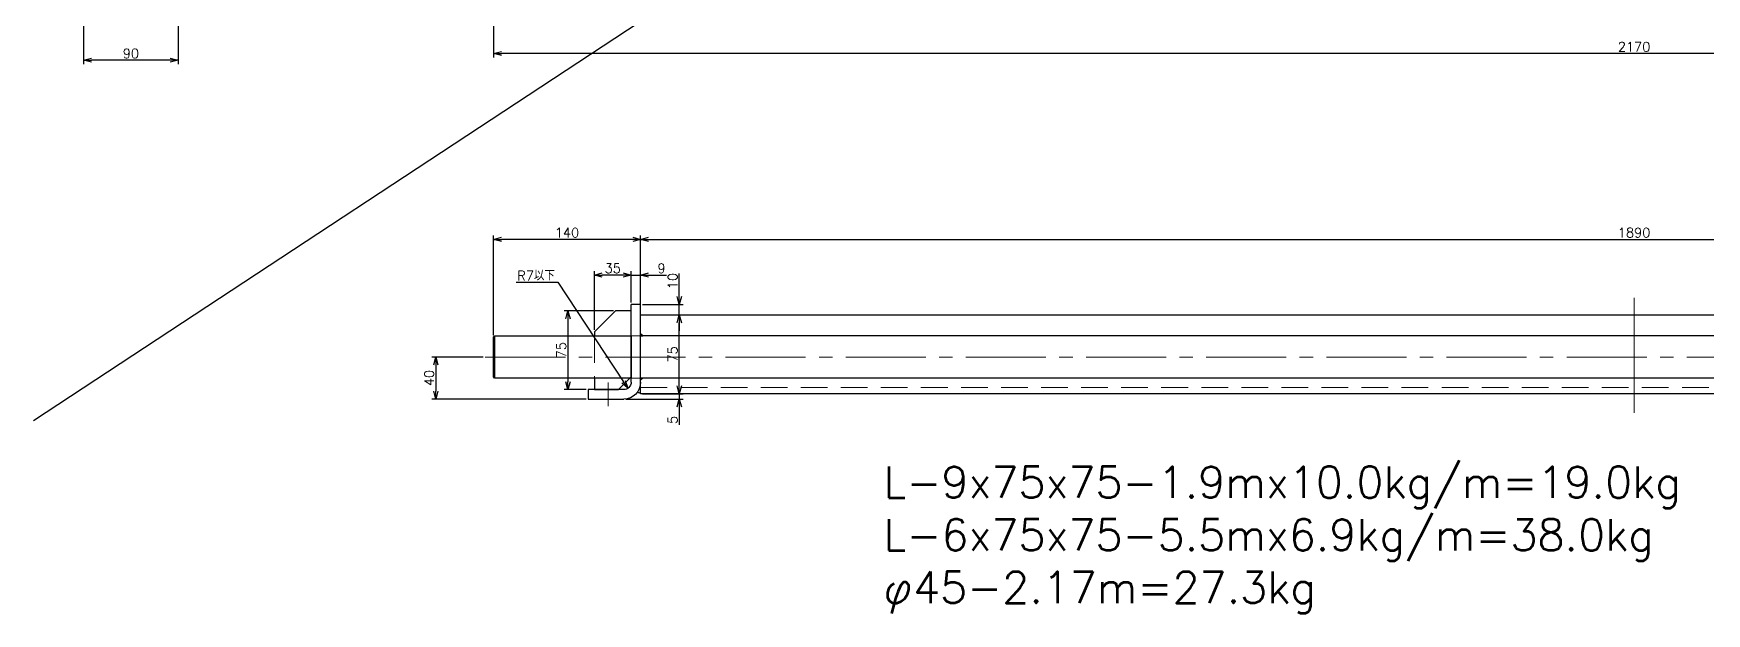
# Model space of a CAD drawing. Header units: millimetres. Extents: x -8731 to 85711, y -14522 to 31379.
# Drawn here: x 2861 to 4452, y -2739 to -2187 of the extents above; entities that cross this region are included whole.
import ezdxf

# ---------------------------------------------------------------- set-up
doc = ezdxf.new("R2010")
doc.units = ezdxf.units.MM
doc.header["$LTSCALE"] = 4
doc.header["$PDMODE"] = 99
doc.header["$PDSIZE"] = 1
doc.linetypes.add('CENTER2', pattern=[28.575, 19.05, -3.175, 3.175, -3.175])
doc.linetypes.add('HIDDEN', pattern=[9.525, 6.35, -3.175])
for name, color, linetype, lineweight in [('04_HIDDEN', 2, 'HIDDEN', 13), ('05_CENTER', 4, 'CENTER2', 13), ('08_DIM', 3, 'Continuous', 13)]:
    doc.layers.add(name, color=color, linetype=linetype, lineweight=lineweight)
doc.layers.add('10_DRAFT', color=8, linetype='Continuous', lineweight=0, plot=False)
doc.styles.add('KSS_TXT', font='txt.shx', dxfattribs={"bigfont": 'extfont2.shx'})
doc.dimstyles.new('KSS_DIM', dxfattribs={"dimscale": 3, "dimtxt": 3, "dimasz": 2.5, "dimexe": 1.25, "dimexo": 0.625, "dimtad": 1, "dimdsep": 46, "dimtxsty": 'KSS_TXT', "dimblk": 'OPEN30', "dimcen": 0, "dimazin": 2, "dimtfac": 0.75, "dimtmove": 0, "dimatfit": 3, "dimldrblk": 'OPEN30', "dimfxl": 1, "dimtolj": 1, "dimarcsym": 0})
doc.dimstyles.new('KSS_DIM$4', dxfattribs={"dimscale": 3, "dimtxt": 3, "dimasz": 2.5, "dimexe": 1.25, "dimexo": 0.625, "dimtad": 1, "dimtih": 1, "dimtoh": 1, "dimdsep": 46, "dimtxsty": 'KSS_TXT', "dimblk": 'OPEN30', "dimcen": 0, "dimse1": 1, "dimazin": 2, "dimtfac": 0.75, "dimtofl": 0, "dimtmove": 0, "dimatfit": 3, "dimldrblk": 'OPEN30', "dimfxl": 1, "dimtolj": 1, "dimarcsym": 0})

# ---------------------------------------------------------------- blocks, each defined once
blk = doc.blocks.new('_Open30')
at = {"color": 0, "linetype": 'ByBlock', "lineweight": -2}
for p, q in [((-1, 0.27), (0, 0)), ((0, 0), (-1, -0.27)), ((0, 0), (-1, 0))]:
    blk.add_line(p, q, dxfattribs=at)
blk = doc.blocks.new('*D1053')
at = {"layer": '08_DIM', "color": 0, "lineweight": -2, "transparency": 16777216}
for p, q in [((3412.3, -2451.1), (3365.4, -2451.1)), ((3369.1, -2458.6), (3369.1, -2518.6)), ((3386.3, -2526.1), (3365.4, -2526.1))]:
    blk.add_line(p, q, dxfattribs=at)
at = {"layer": 'Defpoints', "color": 0, "transparency": 16777216}
for p in [(3414.2, -2451.1), (3369.1, -2526.1), (3388.2, -2526.1)]:
    blk.add_point(p, dxfattribs=at)
at = {"layer": '08_DIM', "color": 0, "lineweight": -2, "transparency": 16777216, "xscale": 7.5, "yscale": 7.5, "zscale": 7.5}
for p, rotation in [((3369.1, -2451.1), 90), ((3369.1, -2526.1), 270)]:
    blk.add_blockref('_Open30', p, dxfattribs=dict(at, rotation=rotation))
at = {"layer": '08_DIM', "color": 0, "transparency": 16777216, "insert": (3362.8, -2488.6), "char_height": 9, "attachment_point": 5, "rotation": 90, "style": 'KSS_TXT'}
blk.add_mtext('\\A1;75', dxfattribs=at)
blk = doc.blocks.new('*D1054')
at = {"layer": '08_DIM', "color": 0, "lineweight": -2, "transparency": 16777216}
for p, q in [((3394.2, -2469.2), (3394.2, -2413.3)), ((3421.7, -2417.1), (3401.7, -2417.1)), ((3429.2, -2443.2), (3429.2, -2413.3))]:
    blk.add_line(p, q, dxfattribs=at)
at = {"layer": 'Defpoints', "color": 0, "transparency": 16777216}
for p in [(3394.2, -2417.1), (3429.2, -2445.1), (3394.2, -2471.1)]:
    blk.add_point(p, dxfattribs=at)
at = {"layer": '08_DIM', "color": 0, "lineweight": -2, "transparency": 16777216, "xscale": 7.5, "yscale": 7.5, "zscale": 7.5, "rotation": 180}
blk.add_blockref('_Open30', (3394.2, -2417.1), dxfattribs=at)
at = {"layer": '08_DIM', "color": 0, "lineweight": -2, "transparency": 16777216, "xscale": 7.5, "yscale": 7.5, "zscale": 7.5}
blk.add_blockref('_Open30', (3429.2, -2417.1), dxfattribs=at)
at = {"layer": '08_DIM', "color": 0, "transparency": 16777216, "insert": (3411.7, -2410.7), "char_height": 9, "attachment_point": 5, "style": 'KSS_TXT'}
blk.add_mtext('\\A1;35', dxfattribs=at)
blk = doc.blocks.new('*D1055')
at = {"layer": '08_DIM', "color": 0, "lineweight": -2, "transparency": 16777216}
for p, q in [((3421.7, -2417.1), (3414.2, -2417.1)), ((3429.2, -2443.2), (3429.2, -2413.3)), ((3429.2, -2417.1), (3438.2, -2417.1)), ((3438.2, -2443.2), (3438.2, -2413.3)), ((3445.7, -2417.1), (3462.9, -2417.1))]:
    blk.add_line(p, q, dxfattribs=at)
at = {"layer": 'Defpoints', "color": 0, "transparency": 16777216}
for p in [(3438.2, -2417.1), (3429.2, -2445.1), (3438.2, -2445.1)]:
    blk.add_point(p, dxfattribs=at)
at = {"layer": '08_DIM', "color": 0, "lineweight": -2, "transparency": 16777216, "xscale": 7.5, "yscale": 7.5, "zscale": 7.5}
blk.add_blockref('_Open30', (3429.2, -2417.1), dxfattribs=at)
at = {"layer": '08_DIM', "color": 0, "lineweight": -2, "transparency": 16777216, "xscale": 7.5, "yscale": 7.5, "zscale": 7.5, "rotation": 180}
blk.add_blockref('_Open30', (3438.2, -2417.1), dxfattribs=at)
at = {"layer": '08_DIM', "color": 0, "transparency": 16777216, "insert": (3458.1, -2410.7), "char_height": 9, "attachment_point": 5, "style": 'KSS_TXT'}
blk.add_mtext('\\A1;9', dxfattribs=at)
blk = doc.blocks.new('*D1075')
at = {"layer": '08_DIM', "color": 0, "lineweight": -2, "transparency": 16777216}
for p, q in [((3475, -2437.6), (3475, -2415.5)), ((3440.1, -2445.1), (3478.8, -2445.1)), ((3475, -2455.1), (3475, -2445.1)), ((3463.2, -2455.1), (3478.8, -2455.1)), ((3475, -2462.6), (3475, -2470.1))]:
    blk.add_line(p, q, dxfattribs=at)
at = {"layer": 'Defpoints', "color": 0, "transparency": 16777216}
for p in [(3438.2, -2445.1), (3475, -2445.1), (3461.3, -2455.1)]:
    blk.add_point(p, dxfattribs=at)
at = {"layer": '08_DIM', "color": 0, "lineweight": -2, "transparency": 16777216, "xscale": 7.5, "yscale": 7.5, "zscale": 7.5}
for p, rotation in [((3475, -2445.1), 270), ((3475, -2455.1), 90)]:
    blk.add_blockref('_Open30', p, dxfattribs=dict(at, rotation=rotation))
at = {"layer": '08_DIM', "color": 0, "transparency": 16777216, "insert": (3468.7, -2422.8), "char_height": 9, "attachment_point": 5, "rotation": 90, "style": 'KSS_TXT'}
blk.add_mtext('\\A1;10', dxfattribs=at)
blk = doc.blocks.new('*D1076')
at = {"layer": '08_DIM', "color": 0, "lineweight": -2, "transparency": 16777216}
for p, q in [((3461.3, -2455.1), (3478.8, -2455.1)), ((3475, -2522.6), (3475, -2462.6)), ((3461.3, -2530.1), (3478.8, -2530.1))]:
    blk.add_line(p, q, dxfattribs=at)
at = {"layer": 'Defpoints', "color": 0, "transparency": 16777216}
for p in [(3459.4, -2455.1), (3475, -2455.1), (3459.4, -2530.1)]:
    blk.add_point(p, dxfattribs=at)
at = {"layer": '08_DIM', "color": 0, "lineweight": -2, "transparency": 16777216, "xscale": 7.5, "yscale": 7.5, "zscale": 7.5}
for p, rotation in [((3475, -2455.1), 90), ((3475, -2530.1), 270)]:
    blk.add_blockref('_Open30', p, dxfattribs=dict(at, rotation=rotation))
at = {"layer": '08_DIM', "color": 0, "transparency": 16777216, "insert": (3468.7, -2492.6), "char_height": 9, "attachment_point": 5, "rotation": 90, "style": 'KSS_TXT'}
blk.add_mtext('\\A1;75', dxfattribs=at)
blk = doc.blocks.new('*D1077')
at = {"layer": '08_DIM', "color": 0, "lineweight": -2, "transparency": 16777216}
for p, q in [((3440.1, -2530.1), (3478.8, -2530.1)), ((3475, -2522.6), (3475, -2515.1)), ((3475, -2530.1), (3475, -2535.1)), ((3424.1, -2535.1), (3478.8, -2535.1)), ((3475, -2542.6), (3475, -2559.8))]:
    blk.add_line(p, q, dxfattribs=at)
at = {"layer": 'Defpoints', "color": 0, "transparency": 16777216}
for p in [(3438.2, -2530.1), (3422.2, -2535.1), (3475, -2535.1)]:
    blk.add_point(p, dxfattribs=at)
at = {"layer": '08_DIM', "color": 0, "lineweight": -2, "transparency": 16777216, "xscale": 7.5, "yscale": 7.5, "zscale": 7.5}
for p, rotation in [((3475, -2530.1), 270), ((3475, -2535.1), 90)]:
    blk.add_blockref('_Open30', p, dxfattribs=dict(at, rotation=rotation))
at = {"layer": '08_DIM', "color": 0, "transparency": 16777216, "insert": (3468.7, -2555), "char_height": 9, "attachment_point": 5, "rotation": 90, "style": 'KSS_TXT'}
blk.add_mtext('\\A1;5', dxfattribs=at)
blk = doc.blocks.new('*D1078')
at = {"layer": '08_DIM', "color": 0, "lineweight": -2, "transparency": 16777216}
for p, q in [((3319.8, -2424), (3359.5, -2424)), ((3359.5, -2424), (3421.9, -2518.7))]:
    blk.add_line(p, q, dxfattribs=at)
at = {"layer": 'Defpoints', "color": 0, "transparency": 16777216}
for p in [(3422.2, -2519.1), (3426, -2524.9)]:
    blk.add_point(p, dxfattribs=at)
at = {"layer": '08_DIM', "color": 0, "lineweight": -2, "transparency": 16777216, "xscale": 7.5, "yscale": 7.5, "zscale": 7.5, "rotation": 303.4015544334735}
blk.add_blockref('_Open30', (3426, -2524.9), dxfattribs=at)
at = {"layer": '08_DIM', "color": 0, "transparency": 16777216, "insert": (3338.7, -2417.7), "char_height": 9, "attachment_point": 5, "style": 'KSS_TXT'}
blk.add_mtext('\\A1;R7以下', dxfattribs=at)
blk = doc.blocks.new('*D3768')
at = {"layer": '08_DIM', "color": 0, "lineweight": -2, "transparency": 16777216}
for p, q in [((2998.3, -2116.8), (2998.3, -2216.3)), ((2908.3, -2136.8), (2908.3, -2216.3)), ((2990.8, -2212.5), (2915.8, -2212.5))]:
    blk.add_line(p, q, dxfattribs=at)
at = {"layer": 'Defpoints', "color": 0, "transparency": 16777216}
for p in [(2998.3, -2114.9), (2908.3, -2134.9), (2908.3, -2212.5)]:
    blk.add_point(p, dxfattribs=at)
at = {"layer": '08_DIM', "color": 0, "lineweight": -2, "transparency": 16777216, "xscale": 7.5, "yscale": 7.5, "zscale": 7.5, "rotation": 180}
blk.add_blockref('_Open30', (2908.3, -2212.5), dxfattribs=at)
at = {"layer": '08_DIM', "color": 0, "lineweight": -2, "transparency": 16777216, "xscale": 7.5, "yscale": 7.5, "zscale": 7.5}
blk.add_blockref('_Open30', (2998.3, -2212.5), dxfattribs=at)
at = {"layer": '08_DIM', "color": 0, "transparency": 16777216, "insert": (2953.3, -2206.2), "char_height": 9, "attachment_point": 5, "style": 'KSS_TXT'}
blk.add_mtext('\\A1;90', dxfattribs=at)
blk = doc.blocks.new('A$C67F20274_1_1_1')
h = blk.add_hatch(color=3)
h.dxf.hatch_style = 1
h.paths.add_polyline_path([(0, -2), (0, 0), (-2, 0)])
at = {"color": 3}
blk.add_lwpolyline([(0, 0), (-2, 0), (-2, 0), (0, -2)], close=True, dxfattribs=at)
blk = doc.blocks.new('A$C4FEB355B_1')
at = {"color": 0}
for p, q in [((-31, 90), (-22, 90)), ((-31, 16), (-31, 90)), ((-22, 16), (-22, 90)), ((19, 0), (-15, 0)), ((19, 9), (19, 0))]:
    blk.add_line(p, q, dxfattribs=at)
for points in [[(-22, 84), (-7, 84), (13, 64), (13, 60)], [(13, 20), (13, 9), (-10, 9), (-22, 21), (-22, 84)]]:
    blk.add_lwpolyline(points, dxfattribs=at)
blk.add_lwpolyline([(-22, 16), (-22, 16, 0.414214), (-15, 9), (19, 9)], format="xyb", dxfattribs=at)
blk.add_arc((-15, 16), 16, 180, 270, dxfattribs=at)
at = {"layer": '04_HIDDEN'}
blk.add_lwpolyline([(13, 60), (13, 20)], dxfattribs=at)
at = {"layer": '05_CENTER'}
blk.add_line((0, -6.7), (0, 15.7), dxfattribs=at)
blk = doc.blocks.new('A$C7D625D8B_1_1')
at = {"color": 0}
for p, q in [((-1084, 20), (-1084, -20)), ((945, 20), (-945, 20)), ((945, -20), (-945, -20))]:
    blk.add_line(p, q, dxfattribs=at)
for points in [[(-945, 40), (945, 40), (945, -35), (-945, -35)], [(-954, 20), (-954, -20), (-1084, -20), (-1085, -19), (-1085, 19), (-1084, 20)]]:
    blk.add_lwpolyline(points, close=True, dxfattribs=at)
at = {"color": 3}
blk.add_arc((-945, -24), 10, 251.79, 270, dxfattribs=at)
at = {"layer": '04_HIDDEN'}
for p, q in [((-954, 20), (-945, 20)), ((-954, -20), (-945, -20)), ((-945, -29), (945, -29))]:
    blk.add_line(p, q, dxfattribs=at)
at = {"layer": '05_CENTER'}
blk.add_line((-1092.8, 0), (1092.8, 0), dxfattribs=at)
at = {"layer": '10_DRAFT'}
blk.add_line((0, 56.2), (0, -53.3), dxfattribs=at)
at = {"color": 0, "xscale": -1}
blk.add_blockref('A$C4FEB355B_1', (-976, -40), dxfattribs=at)
at = {"rotation": 180}
blk.add_blockref('A$C67F20274_1_1_1', (-945, 20), dxfattribs=at)
blk.add_blockref('A$C67F20274_1_1_1', (-945, 20), dxfattribs=at)
at = {"xscale": -1}
blk.add_blockref('A$C67F20274_1_1_1', (-945, -20), dxfattribs=at)
blk.add_blockref('A$C67F20274_1_1_1', (-945, -20), dxfattribs=at)
blk = doc.blocks.new('*D3785')
at = {"layer": '08_DIM', "color": 0, "lineweight": -2, "transparency": 16777216}
for p, q in [((3298.2, -2474.2), (3298.2, -2379.3)), ((3430.7, -2383.1), (3305.7, -2383.1)), ((3438.2, -2448.2), (3438.2, -2379.3))]:
    blk.add_line(p, q, dxfattribs=at)
at = {"layer": 'Defpoints', "color": 0, "transparency": 16777216}
for p in [(3298.2, -2383.1), (3438.2, -2450.1), (3298.2, -2476.1)]:
    blk.add_point(p, dxfattribs=at)
at = {"layer": '08_DIM', "color": 0, "lineweight": -2, "transparency": 16777216, "xscale": 7.5, "yscale": 7.5, "zscale": 7.5, "rotation": 180}
blk.add_blockref('_Open30', (3298.2, -2383.1), dxfattribs=at)
at = {"layer": '08_DIM', "color": 0, "lineweight": -2, "transparency": 16777216, "xscale": 7.5, "yscale": 7.5, "zscale": 7.5}
blk.add_blockref('_Open30', (3438.2, -2383.1), dxfattribs=at)
at = {"layer": '08_DIM', "color": 0, "transparency": 16777216, "insert": (3368.2, -2376.7), "char_height": 9, "attachment_point": 5, "style": 'KSS_TXT'}
blk.add_mtext('\\A1;140', dxfattribs=at)
blk = doc.blocks.new('*D3786')
at = {"layer": '08_DIM', "color": 0, "lineweight": -2, "transparency": 16777216}
for p, q in [((3438.2, -2448.2), (3438.2, -2379.3)), ((3445.7, -2383.1), (5320.7, -2383.1)), ((5328.2, -2443.2), (5328.2, -2379.3))]:
    blk.add_line(p, q, dxfattribs=at)
at = {"layer": 'Defpoints', "color": 0, "transparency": 16777216}
for p in [(5328.2, -2383.1), (3438.2, -2450.1), (5328.2, -2445.1)]:
    blk.add_point(p, dxfattribs=at)
at = {"layer": '08_DIM', "color": 0, "lineweight": -2, "transparency": 16777216, "xscale": 7.5, "yscale": 7.5, "zscale": 7.5, "rotation": 180}
blk.add_blockref('_Open30', (3438.2, -2383.1), dxfattribs=at)
at = {"layer": '08_DIM', "color": 0, "lineweight": -2, "transparency": 16777216, "xscale": 7.5, "yscale": 7.5, "zscale": 7.5}
blk.add_blockref('_Open30', (5328.2, -2383.1), dxfattribs=at)
at = {"layer": '08_DIM', "color": 0, "transparency": 16777216, "insert": (4383.2, -2376.7), "char_height": 9, "attachment_point": 5, "style": 'KSS_TXT'}
blk.add_mtext('\\A1;1890', dxfattribs=at)
blk = doc.blocks.new('*D3787')
at = {"layer": '08_DIM', "color": 0, "lineweight": -2, "transparency": 16777216}
for p, q in [((3298.2, -2120.8), (3298.2, -2209.9)), ((5468.2, -2120.8), (5468.2, -2209.9)), ((5460.7, -2206.2), (3305.7, -2206.2))]:
    blk.add_line(p, q, dxfattribs=at)
at = {"layer": 'Defpoints', "color": 0, "transparency": 16777216}
for p in [(3298.2, -2118.9), (5468.2, -2118.9), (3298.2, -2206.2)]:
    blk.add_point(p, dxfattribs=at)
at = {"layer": '08_DIM', "color": 0, "lineweight": -2, "transparency": 16777216, "xscale": 7.5, "yscale": 7.5, "zscale": 7.5, "rotation": 180}
blk.add_blockref('_Open30', (3298.2, -2206.2), dxfattribs=at)
at = {"layer": '08_DIM', "color": 0, "lineweight": -2, "transparency": 16777216, "xscale": 7.5, "yscale": 7.5, "zscale": 7.5}
blk.add_blockref('_Open30', (5468.2, -2206.2), dxfattribs=at)
at = {"layer": '08_DIM', "color": 0, "transparency": 16777216, "insert": (4383.2, -2199.8), "char_height": 9, "attachment_point": 5, "style": 'KSS_TXT'}
blk.add_mtext('\\A1;2170', dxfattribs=at)
blk = doc.blocks.new('*D3789')
at = {"layer": '08_DIM', "color": 0, "lineweight": -2, "transparency": 16777216}
for p, q in [((3288.5, -2495.1), (3239.7, -2495.1)), ((3243.4, -2502.6), (3243.4, -2527.6)), ((3386.3, -2535.1), (3239.7, -2535.1))]:
    blk.add_line(p, q, dxfattribs=at)
at = {"layer": 'Defpoints', "color": 0, "transparency": 16777216}
for p in [(3290.4, -2495.1), (3243.4, -2535.1), (3388.2, -2535.1)]:
    blk.add_point(p, dxfattribs=at)
at = {"layer": '08_DIM', "color": 0, "lineweight": -2, "transparency": 16777216, "xscale": 7.5, "yscale": 7.5, "zscale": 7.5}
for p, rotation in [((3243.4, -2495.1), 90), ((3243.4, -2535.1), 270)]:
    blk.add_blockref('_Open30', p, dxfattribs=dict(at, rotation=rotation))
at = {"layer": '08_DIM', "color": 0, "transparency": 16777216, "insert": (3237.1, -2515.1), "char_height": 9, "attachment_point": 5, "rotation": 90, "style": 'KSS_TXT'}
blk.add_mtext('\\A1;40', dxfattribs=at)

msp = doc.modelspace()

# ---------------------------------------------------------------- linework, layer by layer
at = {"color": 2}
msp.add_line((5422.40083, -869.20451), (2860.6449, -2555.94689), dxfattribs=at)

# ---------------------------------------------------------------- block references
msp.add_blockref('A$C7D625D8B_1_1', (4383.17884, -2495.09264))

# ---------------------------------------------------------------- texts
at = {"layer": '08_DIM', "color": 6, "insert": (3669.02153, -2599.28899), "char_height": 30, "width": 967.5355117, "attachment_point": 1, "style": 'KSS_TXT'}
msp.add_mtext('L-9x75x75-1.9mx10.0kg/m=19.0kg\\PL-6x75x75-5.5mx6.9kg/m=38.0kg\\Pφ45-2.17m=27.3kg', dxfattribs=at)

# ---------------------------------------------------------------- dimensions: what is measured, and where the dimension line sits
at = {"layer": '08_DIM', "color": 1}
dim = msp.add_linear_dim(base=(2908.30057, -2212.52775), p1=(2998.30057, -2114.94629), p2=(2908.30057, -2134.94629), angle=180, dimstyle='KSS_DIM', override={"dimscale": 3}, dxfattribs=at)
dim.commit()
dim.dimension.update_dxf_attribs({"geometry": '*D3768', "text_midpoint": (2953.30057, -2206.15275)})
for base, p1, p2, picture, middle in [((3298.17884, -2206.15341), (5468.17884, -2118.94629), (3298.17884, -2118.94629), '*D3787', (4383.17884, -2199.77841)), ((3394.17884, -2417.09697), (3429.17884, -2445.09264), (3394.17884, -2471.09264), '*D1054', (3411.67884, -2410.71572)), ((3438.17884, -2417.09697), (3429.17884, -2445.09264), (3438.17884, -2445.09264), '*D1055', (3458.05384, -2410.72197))]:
    dim = msp.add_linear_dim(base=base, p1=p1, p2=p2, dimstyle='KSS_DIM', dxfattribs=at)
    dim.commit()
    dim.dimension.update_dxf_attribs({"geometry": picture, "text_midpoint": middle})
for base, p2, picture, middle in [((3298.17884, -2383.06611), (3298.17884, -2476.09264), '*D3785', (3368.17884, -2376.69111)), ((5328.17884, -2383.06611), (5328.17884, -2445.09264), '*D3786', (4383.17884, -2376.69111))]:
    dim = msp.add_linear_dim(base=base, p1=(3438.17884, -2450.09264), p2=p2, dimstyle='KSS_DIM', override={"dimscale": 3}, dxfattribs=at)
    dim.commit()
    dim.dimension.update_dxf_attribs({"geometry": picture, "text_midpoint": middle})
dim = msp.add_radius_dim(center=(3422.17884, -2519.09264), mpoint=(3418.32532, -2513.24881), text='R7以下', dimstyle='KSS_DIM$4', override={"dimpost": 'R<>'}, dxfattribs=at)
dim.commit()
dim.dimension.update_dxf_attribs({"geometry": '*D1078', "text_midpoint": (3338.71727, -2424.02907), "dimtype": 164})
for base, p1, p2, picture, middle in [((3475.03919, -2445.09264), (3461.29651, -2455.09264), (3438.17884, -2445.09264), '*D1075', (3468.66419, -2422.78014)), ((3369.13901, -2526.09264), (3414.17884, -2451.09264), (3388.17884, -2526.09264), '*D1053', (3362.75776, -2488.59264)), ((3475.03919, -2535.09264), (3438.17884, -2530.09264), (3422.17884, -2535.09264), '*D1077', (3468.65794, -2554.96764))]:
    dim = msp.add_linear_dim(base=base, p1=p1, p2=p2, angle=90, dimstyle='KSS_DIM', dxfattribs=at)
    dim.commit()
    dim.dimension.update_dxf_attribs({"geometry": picture, "text_midpoint": middle})
at = {"layer": '08_DIM'}
dim = msp.add_linear_dim(base=(3475.03919, -2455.09264), p1=(3459.42151, -2530.09264), p2=(3459.42151, -2455.09264), angle=90, dimstyle='KSS_DIM', dxfattribs=at)
dim.commit()
dim.dimension.update_dxf_attribs({"geometry": '*D1076', "text_midpoint": (3468.65794, -2492.59264)})
dim = msp.add_linear_dim(base=(3243.43631, -2535.09264), p1=(3290.39657, -2495.09264), p2=(3388.17884, -2535.09264), angle=90, dimstyle='KSS_DIM', override={"dimscale": 3}, dxfattribs=at)
dim.commit()
dim.dimension.update_dxf_attribs({"geometry": '*D3789', "text_midpoint": (3237.06131, -2515.09264)})

doc.saveas('drawing.dxf')
